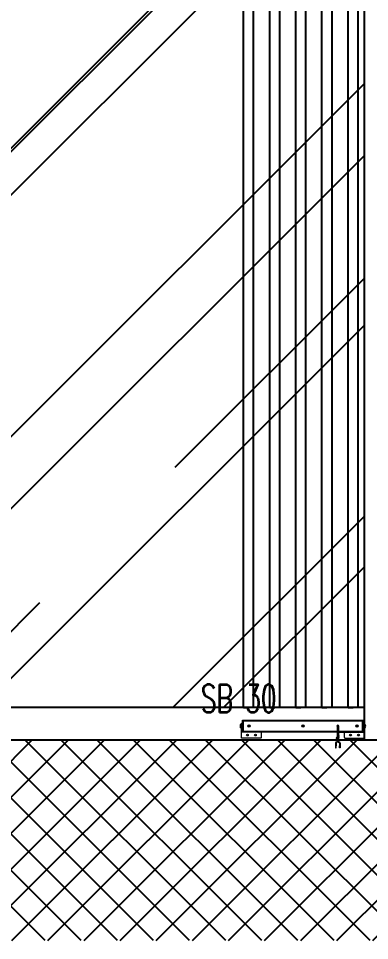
# Model space of a CAD drawing. Header units: millimetres. Extents: x 1734 to 22014, y 983 to 3953.
# Drawn here: x 20508 to 20595.3, y 1764.1 to 1993.8 of the extents above; entities that cross this region are included whole.
import ezdxf

# ---------------------------------------------------------------- set-up
doc = ezdxf.new("R2010")
doc.units = ezdxf.units.MM
for name, color, linetype in [('ARREDO_bacchette', 8, 'Continuous'), ('MATERIALS_transparent glass', 133, 'Continuous'), ('SURVEY_frames', 3, 'Continuous')]:
    doc.layers.add(name, color=color, linetype=linetype)
doc.layers.add('LD_light', color=240, linetype='Continuous', lineweight=5)
doc.styles.add('SIMPLEX', font='SIMPLEX.SHX', dxfattribs={"width": 0.65})

msp = doc.modelspace()

# ---------------------------------------------------------------- hatches: boundary and pattern name
at = {"layer": 'MATERIALS_transparent glass'}
h = msp.add_hatch(dxfattribs=at)
h.set_pattern_fill('AR-RROOF', color=144, scale=2.5, angle=-60.02541, style=0)
h.set_pattern_definition([(45, (18656.07, 5679.164), (53.8815, 143.6841), [952.5, -127, 317.5, -63.5]), (45, (18693.34, 5761.33), (-104.62, 14.8174), [190.5, -20.955, 381, -47.625]), (45, (18640.355, 5739.78), (203.4028, 263.5705), [508, -88.9, 254, -63.5])])
h.paths.add_polyline_path([(20193.982, 2106.116), (20593.978, 2106.116), (20593.978, 1822.116), (20193.982, 1822.116)])
at = {"layer": 'SURVEY_frames'}
h = msp.add_hatch(dxfattribs=at)
h.set_pattern_fill('ANSI37', color=144, scale=2, angle=-195.02541, style=0)
h.set_pattern_definition([(315, (18656.0706, 5679.1635), (4.490128, 4.490128), []), (45, (18656.0706, 5679.1635), (-4.490128, 4.490128), [])])
h.paths.add_polyline_path([(21080.175, 1764.116), (21080.175, 1814.116), (19456.527, 1814.116), (19456.448, 1764.116)])

# ---------------------------------------------------------------- linework, layer by layer
at = {"layer": 'ARREDO_bacchette'}
for p, q in [((20563.978, 1822.116), (20563.978, 2106.116)), ((20566.478, 1822.116), (20566.478, 2106.116)), ((20570.478, 1822.116), (20570.478, 2106.116)), ((20572.978, 1822.116), (20572.978, 2106.116)), ((20576.978, 1822.116), (20576.978, 2106.116)), ((20579.478, 1822.116), (20579.478, 2106.116)), ((20583.478, 1822.116), (20583.478, 2106.116)), ((20585.978, 1822.116), (20585.978, 2106.116)), ((20589.978, 1822.116), (20589.978, 2106.116)), ((20592.478, 1822.116), (20592.478, 2106.116)), ((20563.978, 1822.116), (20565.228, 1822.116)), ((20566.478, 1822.116), (20565.228, 1822.116)), ((20570.478, 1822.116), (20571.728, 1822.116)), ((20572.978, 1822.116), (20571.728, 1822.116)), ((20576.978, 1822.116), (20578.228, 1822.116)), ((20579.478, 1822.116), (20578.228, 1822.116)), ((20583.478, 1822.116), (20584.728, 1822.116)), ((20585.978, 1822.116), (20584.728, 1822.116)), ((20589.978, 1822.116), (20591.228, 1822.116)), ((20592.478, 1822.116), (20591.228, 1822.116))]:
    msp.add_line(p, q, dxfattribs=at)
at = {"layer": 'LD_light'}
for p, q in [((20563.755, 1819.013), (20593.755, 1819.013)), ((20563.755, 1816.033), (20563.755, 1819.013)), ((20563.755, 1818.815), (20593.755, 1818.815)), ((20563.954, 1818.815), (20563.755, 1818.815)), ((20563.954, 1818.79), (20563.755, 1818.79)), ((20563.954, 1816.257), (20563.954, 1818.79)), ((20593.557, 1818.79), (20593.755, 1818.79)), ((20593.557, 1816.257), (20593.557, 1818.79)), ((20593.755, 1816.033), (20593.755, 1819.013)), ((20563.259, 1817.126), (20563.259, 1817.921)), ((20563.457, 1817.921), (20563.259, 1817.921)), ((20563.457, 1817.126), (20563.259, 1817.126)), ((20563.457, 1818.268), (20563.606, 1818.268)), ((20563.457, 1814.543), (20563.457, 1818.268)), ((20563.606, 1816.033), (20563.606, 1818.268)), ((20563.755, 1818.02), (20563.606, 1818.02)), ((20563.755, 1817.027), (20563.606, 1817.027)), ((20587.234, 1817.523), (20587.234, 1814.83)), ((20587.631, 1817.523), (20587.631, 1815.028)), ((20593.755, 1818.025), (20593.904, 1818.025)), ((20593.755, 1817.031), (20593.904, 1817.031)), ((20594.053, 1818.273), (20593.904, 1818.273)), ((20593.904, 1816.038), (20593.904, 1818.273)), ((20594.053, 1814.548), (20594.053, 1818.273)), ((20594.053, 1817.925), (20594.252, 1817.925)), ((20594.053, 1817.131), (20594.252, 1817.131)), ((20594.252, 1817.131), (20594.252, 1817.925)), ((20587.234, 1816.033), (20563.457, 1816.033)), ((20568.325, 1814.543), (20563.457, 1814.543)), ((20563.954, 1816.257), (20563.755, 1816.257)), ((20563.755, 1816.232), (20587.234, 1816.232)), ((20568.424, 1814.643), (20568.424, 1815.934)), ((20586.978, 1814.702), (20587.858, 1815.141)), ((20586.978, 1814.4), (20587.858, 1814.84)), ((20587.234, 1814.528), (20587.234, 1813.851)), ((20587.631, 1816.232), (20593.755, 1816.232)), ((20587.631, 1816.033), (20593.904, 1816.038)), ((20587.631, 1814.727), (20587.631, 1813.851)), ((20589.086, 1814.647), (20589.086, 1815.939)), ((20589.186, 1814.548), (20594.053, 1814.548)), ((20593.557, 1816.257), (20593.755, 1816.257)), ((20586.862, 1813.263), (20586.862, 1812.645)), ((20587.011, 1812.645), (20586.862, 1812.645)), ((20587.011, 1813.263), (20587.011, 1812.645)), ((20587.234, 1813.851), (20587.631, 1813.851)), ((20587.855, 1813.263), (20587.855, 1812.645)), ((20587.855, 1812.645), (20588.004, 1812.645)), ((20588.004, 1813.263), (20588.004, 1812.645))]:
    msp.add_line(p, q, dxfattribs=at)
for points in [[(20565.454, 1817.46), (20565.345, 1817.397), (20565.235, 1817.46), (20565.235, 1817.586), (20565.345, 1817.65), (20565.454, 1817.586)], [(20578.865, 1817.46), (20578.755, 1817.397), (20578.646, 1817.46), (20578.646, 1817.586), (20578.755, 1817.65), (20578.865, 1817.586)], [(20592.057, 1817.46), (20592.166, 1817.397), (20592.275, 1817.46), (20592.275, 1817.586), (20592.166, 1817.65), (20592.057, 1817.586)]]:
    msp.add_lwpolyline(points, close=True, dxfattribs=at)
for points in [[(20586.872, 1812.645), (20586.872, 1812.132), (20587, 1812.132), (20587, 1812.645)], [(20587.994, 1812.645), (20587.994, 1812.132), (20587.865, 1812.132), (20587.865, 1812.645)]]:
    msp.add_lwpolyline(points, dxfattribs=at)
for centre, radius in [((20565.345, 1817.523), 0.298), ((20565.345, 1817.523), 0.273), ((20578.755, 1817.523), 0.298), ((20578.755, 1817.523), 0.273), ((20592.166, 1817.523), 0.298), ((20592.166, 1817.523), 0.273), ((20564.947, 1815.288), 0.219), ((20566.934, 1815.288), 0.219), ((20590.576, 1815.293), 0.219), ((20592.563, 1815.293), 0.219)]:
    msp.add_circle(centre, radius, dxfattribs=at)
for centre, radius, start, end in [((20563.832, 1817.523), 0.698, 145.29195, 214.70805), ((20587.433, 1817.523), 0.248, 323.1301, 216.8699), ((20587.433, 1817.523), 0.199, 0, 180), ((20593.678, 1817.528), 0.698, 325.29195, 34.70805), ((20568.325, 1815.934), 0.0993, 0, 90), ((20568.325, 1814.643), 0.0993, 270, 0), ((20589.186, 1815.939), 0.0993, 90, 180), ((20589.186, 1814.647), 0.0993, 180, 270), ((20587.234, 1813.263), 0.373, 99.59407, 180), ((20587.234, 1813.263), 0.224, 99.59407, 180), ((20587.135, 1813.851), 0.224, 279.59407, 0), ((20587.135, 1813.851), 0.373, 279.59407, 0), ((20587.731, 1813.851), 0.373, 216.8699, 260.40593), ((20587.731, 1813.851), 0.224, 180, 260.40593), ((20587.631, 1813.263), 0.224, 0, 80.40593), ((20587.631, 1813.263), 0.373, 0, 80.40593)]:
    msp.add_arc(centre, radius, start, end, dxfattribs=at)
at = {"layer": 'SURVEY_frames', "color": 144}
for p, q in [((20593.978, 2224.116), (20593.978, 1814.116)), ((20593.978, 1822.116), (20104.217, 1822.116)), ((19456.448, 1814.116), (21080.175, 1814.116))]:
    msp.add_line(p, q, dxfattribs=at)
msp.add_lwpolyline([(20193.982, 2106.116), (20593.978, 2106.116), (20593.978, 1822.116), (20193.982, 1822.116)], close=True, dxfattribs=at)

# ---------------------------------------------------------------- texts
at = {"layer": 'LD_light', "insert": (20562.77, 1827.865, 0), "char_height": 6.95364, "attachment_point": 2, "style": 'SIMPLEX'}
msp.add_mtext('{\\Fromans|c0;SB 30}', dxfattribs=at)

doc.saveas('drawing.dxf')
